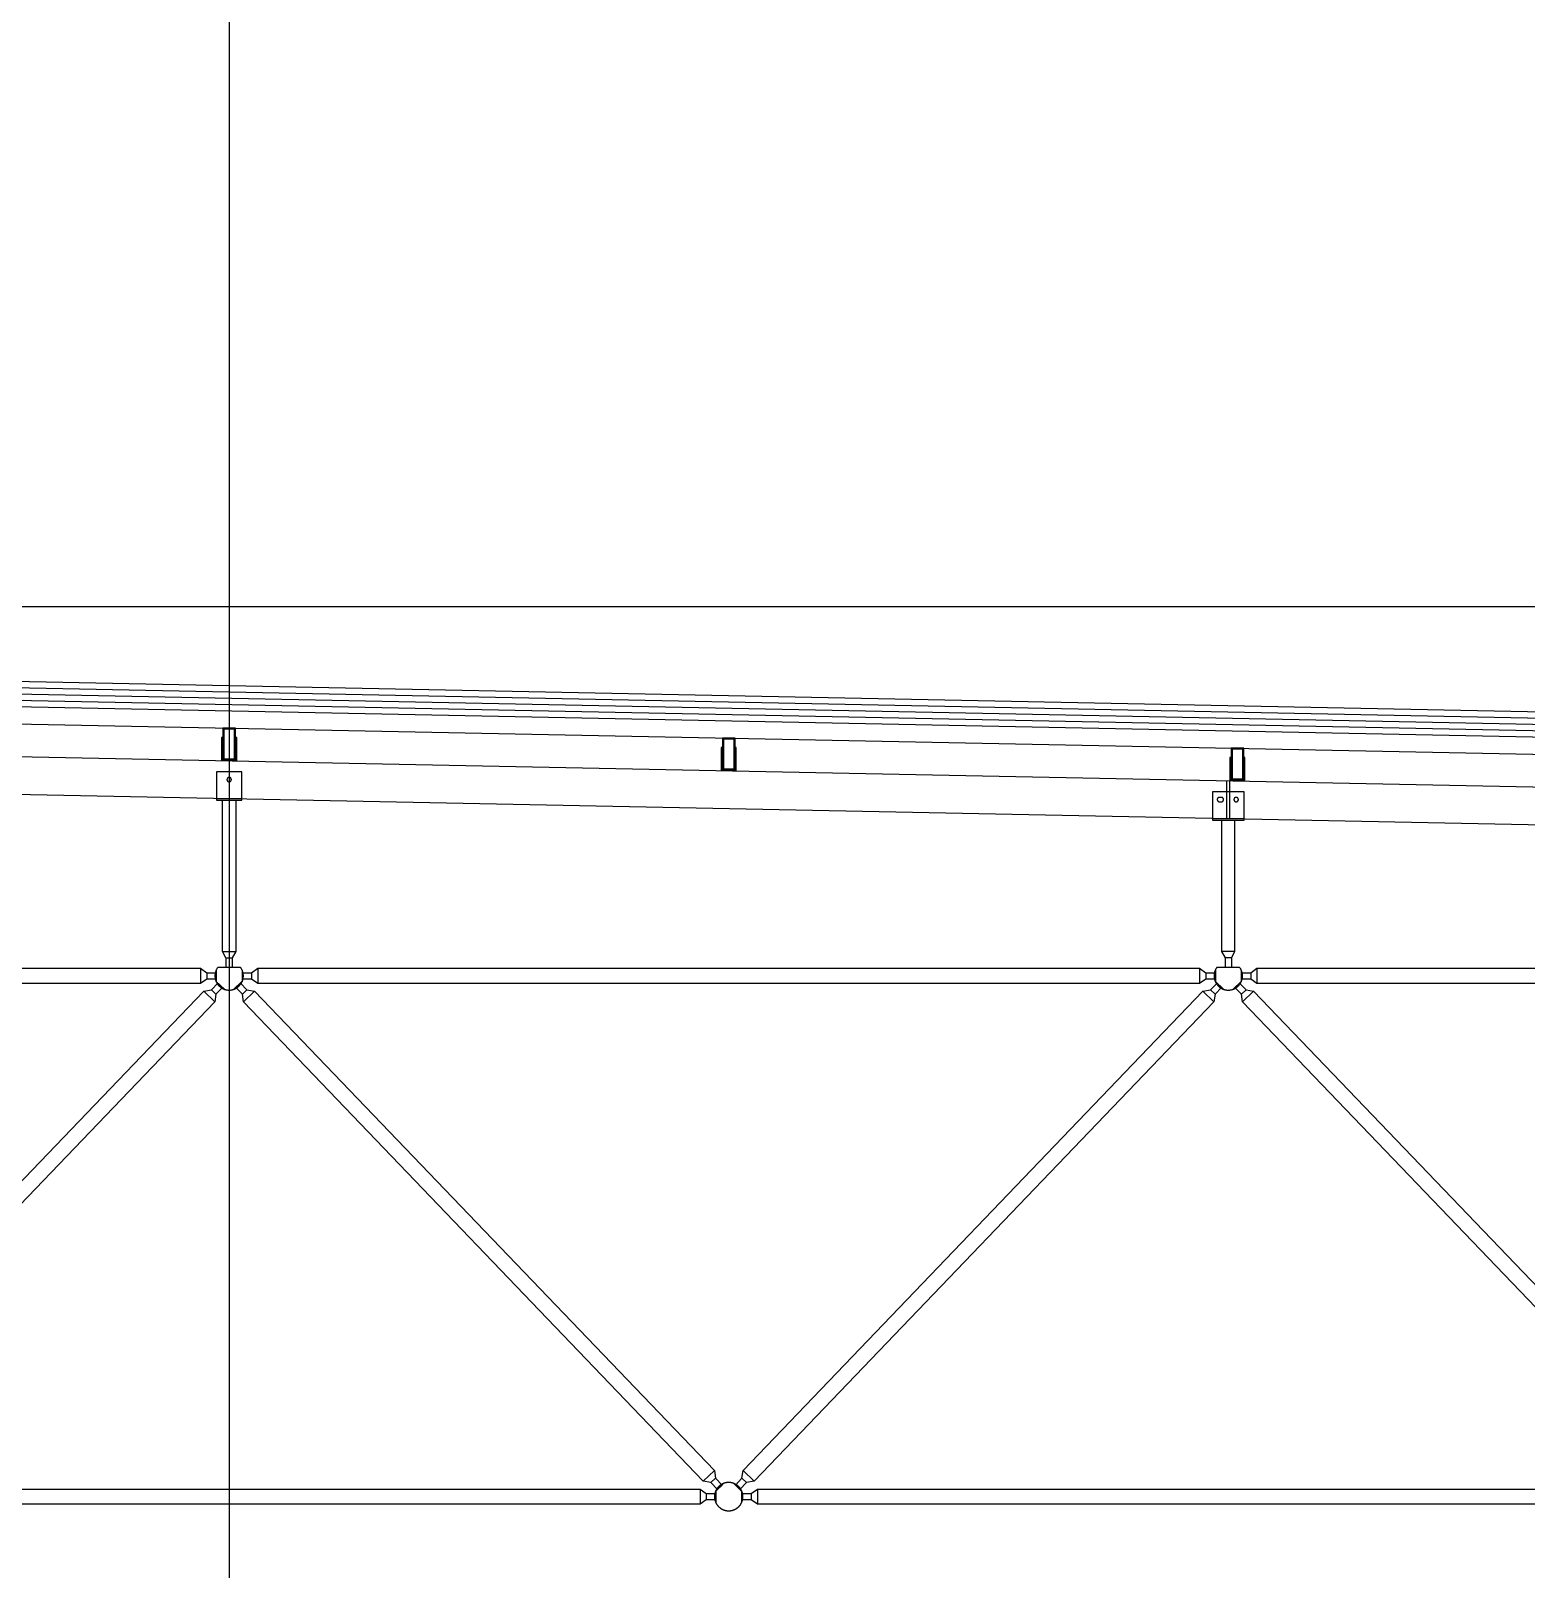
# Model space of a CAD drawing. Header units: centimetres. Extents: x 26200 to 152500, y -600 to 9300.
# Drawn here: x 133139.2 to 133613.1, y 5900.4 to 6387.9 of the extents above; entities that cross this region are included whole.
import ezdxf

# ---------------------------------------------------------------- set-up
doc = ezdxf.new("R2010")
doc.units = ezdxf.units.CM
doc.layers.add('ROTAS-MIMARI-KESIT', color=8, linetype='Continuous')

msp = doc.modelspace()

# ---------------------------------------------------------------- linework, layer by layer
at = {"layer": 'ROTAS-MIMARI-KESIT'}
for p, q in [((133202.07, 6815.33), (133202.07, 5246.86)), ((129817.44, 6205.41), (135636.64, 6205.41))]:
    msp.add_line(p, q, dxfattribs=at)
for points in [[(132727.12, 6185.91), (135502.04, 6130.41)], [(132727.16, 6187.91), (135502.08, 6132.41)], [(132727.2, 6189.91), (135502.04, 6134.41)], [(132727.04, 6181.91), (135502.04, 6126.41)], [(132727.08, 6183.91), (135502.08, 6128.41)], [(132727.04, 6176.41), (135502.04, 6120.91)], [(132885.88, 6162.93), (135422.72, 6112.19)], [(133199.64, 6162.61), (133199.94, 6162.61)], [(133204.14, 6162.61), (133204.44, 6162.61)], [(133199.64, 6161.21), (133199.94, 6161.21)], [(133204.14, 6161.21), (133204.44, 6161.21)], [(133357.98, 6159.44), (133358.28, 6159.44)], [(133357.98, 6158.04), (133358.28, 6158.04)], [(133362.48, 6159.44), (133362.78, 6159.44)], [(133362.48, 6158.04), (133362.78, 6158.04)], [(133519.21, 6156.27), (133519.51, 6156.27)], [(133519.21, 6154.87), (133519.51, 6154.87)], [(133523.71, 6156.27), (133524.01, 6156.27)], [(133523.71, 6154.87), (133524.01, 6154.87)], [(132885.88, 6150.93), (135422.72, 6100.19)], [(133518.21, 6146.77), (133518.21, 6150.27)], [(133519.21, 6146.77), (133519.21, 6150.27)], [(133198.04, 6144.6), (133206.04, 6144.6)], [(133199.92, 6096.11), (133199.92, 6144.1)], [(133204.16, 6144.1), (133204.16, 6096.11)], [(133515.91, 6144.97), (133515.89, 6144.97), (133515.88, 6144.97), (133515.86, 6144.97), (133515.85, 6144.97), (133515.83, 6144.97), (133515.81, 6144.96), (133515.8, 6144.96), (133515.78, 6144.96), (133515.77, 6144.96), (133515.75, 6144.95), (133515.73, 6144.95), (133515.72, 6144.94), (133515.7, 6144.94), (133515.68, 6144.93), (133515.67, 6144.93), (133515.65, 6144.92), (133515.64, 6144.92), (133515.62, 6144.91), (133515.6, 6144.9), (133515.59, 6144.89), (133515.57, 6144.88), (133515.56, 6144.88), (133515.54, 6144.87), (133515.53, 6144.86), (133515.51, 6144.85), (133515.5, 6144.84), (133515.48, 6144.83), (133515.47, 6144.81), (133515.45, 6144.8), (133515.44, 6144.79), (133515.43, 6144.78), (133515.41, 6144.77), (133515.4, 6144.75), (133515.39, 6144.74), (133515.38, 6144.73), (133515.37, 6144.71), (133515.36, 6144.7), (133515.34, 6144.68), (133515.33, 6144.67), (133515.32, 6144.65), (133515.31, 6144.64), (133515.31, 6144.62), (133515.3, 6144.61), (133515.29, 6144.59), (133515.28, 6144.58), (133515.27, 6144.56), (133515.27, 6144.54), (133515.26, 6144.53), (133515.25, 6144.51), (133515.25, 6144.5), (133515.24, 6144.48), (133515.24, 6144.46), (133515.23, 6144.45), (133515.23, 6144.43), (133515.22, 6144.41), (133515.22, 6144.4), (133515.22, 6144.38), (133515.22, 6144.37), (133515.21, 6144.35), (133515.21, 6144.33), (133515.21, 6144.32), (133515.21, 6144.3), (133515.21, 6144.29), (133515.21, 6144.27), (133515.21, 6144.26), (133515.21, 6144.24), (133515.21, 6144.22), (133515.21, 6144.21), (133515.21, 6144.19), (133515.22, 6144.18), (133515.22, 6144.16), (133515.22, 6144.14), (133515.22, 6144.13), (133515.23, 6144.11), (133515.23, 6144.09), (133515.24, 6144.08), (133515.24, 6144.06), (133515.25, 6144.05), (133515.25, 6144.03), (133515.26, 6144.01), (133515.27, 6144), (133515.27, 6143.98), (133515.28, 6143.97), (133515.29, 6143.95), (133515.3, 6143.93), (133515.31, 6143.92), (133515.31, 6143.9), (133515.32, 6143.89), (133515.33, 6143.87), (133515.34, 6143.86), (133515.36, 6143.84), (133515.37, 6143.83), (133515.38, 6143.82), (133515.39, 6143.8), (133515.4, 6143.79), (133515.41, 6143.78), (133515.43, 6143.76), (133515.44, 6143.75), (133515.45, 6143.74), (133515.47, 6143.73), (133515.48, 6143.72), (133515.5, 6143.71), (133515.51, 6143.7), (133515.53, 6143.69), (133515.54, 6143.68), (133515.56, 6143.67), (133515.57, 6143.66), (133515.59, 6143.65), (133515.6, 6143.64), (133515.62, 6143.63), (133515.64, 6143.63), (133515.65, 6143.62), (133515.67, 6143.61), (133515.68, 6143.61), (133515.7, 6143.6), (133515.72, 6143.6), (133515.73, 6143.59), (133515.75, 6143.59), (133515.77, 6143.59), (133515.78, 6143.58), (133515.8, 6143.58), (133515.81, 6143.58), (133515.83, 6143.58), (133515.85, 6143.57), (133515.86, 6143.57), (133515.88, 6143.57), (133515.89, 6143.57), (133515.91, 6143.57)], [(133516.51, 6144.97), (133515.91, 6144.97)], [(133515.91, 6143.57), (133516.51, 6143.57)], [(133516.51, 6143.57), (133516.53, 6143.57), (133516.54, 6143.57), (133516.56, 6143.57), (133516.57, 6143.57), (133516.59, 6143.58), (133516.6, 6143.58), (133516.62, 6143.58), (133516.64, 6143.58), (133516.65, 6143.59), (133516.67, 6143.59), (133516.69, 6143.59), (133516.7, 6143.6), (133516.72, 6143.6), (133516.74, 6143.61), (133516.75, 6143.61), (133516.77, 6143.62), (133516.78, 6143.63), (133516.8, 6143.63), (133516.82, 6143.64), (133516.83, 6143.65), (133516.85, 6143.66), (133516.86, 6143.67), (133516.88, 6143.68), (133516.89, 6143.69), (133516.91, 6143.7), (133516.92, 6143.71), (133516.94, 6143.72), (133516.95, 6143.73), (133516.96, 6143.74), (133516.98, 6143.75), (133516.99, 6143.76), (133517, 6143.78), (133517.02, 6143.79), (133517.03, 6143.8), (133517.04, 6143.82), (133517.05, 6143.83), (133517.06, 6143.84), (133517.08, 6143.86), (133517.09, 6143.87), (133517.1, 6143.89), (133517.11, 6143.9), (133517.11, 6143.92), (133517.12, 6143.93), (133517.13, 6143.95), (133517.14, 6143.97), (133517.15, 6143.98), (133517.15, 6144), (133517.16, 6144.01), (133517.17, 6144.03), (133517.17, 6144.05), (133517.18, 6144.06), (133517.18, 6144.08), (133517.19, 6144.09), (133517.19, 6144.11), (133517.19, 6144.13), (133517.2, 6144.14), (133517.2, 6144.16), (133517.2, 6144.18), (133517.21, 6144.19), (133517.21, 6144.21), (133517.21, 6144.22), (133517.21, 6144.24), (133517.21, 6144.26), (133517.21, 6144.27), (133517.21, 6144.29), (133517.21, 6144.3), (133517.21, 6144.32), (133517.21, 6144.33), (133517.21, 6144.35), (133517.2, 6144.37), (133517.2, 6144.38), (133517.2, 6144.4), (133517.19, 6144.41), (133517.19, 6144.43), (133517.19, 6144.45), (133517.18, 6144.46), (133517.18, 6144.48), (133517.17, 6144.5), (133517.17, 6144.51), (133517.16, 6144.53), (133517.15, 6144.54), (133517.15, 6144.56), (133517.14, 6144.58), (133517.13, 6144.59), (133517.12, 6144.61), (133517.11, 6144.62), (133517.11, 6144.64), (133517.1, 6144.65), (133517.09, 6144.67), (133517.08, 6144.68), (133517.06, 6144.7), (133517.05, 6144.71), (133517.04, 6144.73), (133517.03, 6144.74), (133517.02, 6144.75), (133517, 6144.77), (133516.99, 6144.78), (133516.98, 6144.79), (133516.96, 6144.8), (133516.95, 6144.81), (133516.94, 6144.83), (133516.92, 6144.84), (133516.91, 6144.85), (133516.89, 6144.86), (133516.88, 6144.87), (133516.86, 6144.88), (133516.85, 6144.88), (133516.83, 6144.89), (133516.82, 6144.9), (133516.8, 6144.91), (133516.78, 6144.92), (133516.77, 6144.92), (133516.75, 6144.93), (133516.74, 6144.93), (133516.72, 6144.94), (133516.7, 6144.94), (133516.69, 6144.95), (133516.67, 6144.95), (133516.65, 6144.96), (133516.64, 6144.96), (133516.62, 6144.96), (133516.6, 6144.96), (133516.59, 6144.97), (133516.57, 6144.97), (133516.56, 6144.97), (133516.54, 6144.97), (133516.53, 6144.97), (133516.51, 6144.97)], [(133518.21, 6138.29), (133518.21, 6146.77)], [(133519.21, 6138.26), (133519.21, 6146.77)], [(133513.71, 6138.27), (133523.71, 6138.27)], [(133516.59, 6137.77), (133516.59, 6096.11)], [(133520.83, 6096.11), (133520.83, 6137.77)], [(133201.04, 6094.11), (133199.92, 6096.11)], [(133199.92, 6096.11), (133204.16, 6096.11)], [(133201.04, 6094.11), (133201.04, 6091.11)], [(133201.04, 6094.11), (133203.04, 6094.11)], [(133204.16, 6096.11), (133203.04, 6094.11)], [(133203.04, 6094.11), (133203.04, 6091.11)], [(133516.59, 6096.11), (133517.71, 6094.11)], [(133520.83, 6096.11), (133516.59, 6096.11)], [(133517.71, 6094.11), (133517.71, 6091.11)], [(133519.71, 6094.11), (133517.71, 6094.11)], [(133519.71, 6094.11), (133520.83, 6096.11)], [(133519.71, 6094.11), (133519.71, 6091.11)], [(132889.48, 6089.41), (132892.48, 6089.41), (132894.48, 6090.82), (133192.94, 6090.82), (133194.94, 6089.41), (133197.94, 6089.41)], [(133192.94, 6090.82), (133192.94, 6085.99)], [(133194.94, 6089.41), (133194.94, 6087.41)], [(133198.44, 6091.11), (133198.36, 6090.99), (133198.27, 6090.86), (133198.19, 6090.74), (133198.12, 6090.6), (133198.04, 6090.47), (133197.97, 6090.33), (133197.91, 6090.19), (133197.85, 6090.05), (133197.8, 6089.9), (133197.77, 6089.82), (133197.75, 6089.75), (133197.72, 6089.67), (133197.7, 6089.6), (133197.68, 6089.52), (133197.66, 6089.44), (133197.65, 6089.36), (133197.63, 6089.29), (133197.61, 6089.21), (133197.6, 6089.13), (133197.59, 6089.05), (133197.58, 6088.97), (133197.57, 6088.89), (133197.56, 6088.81), (133197.55, 6088.73), (133197.55, 6088.65), (133197.55, 6088.57), (133197.54, 6088.49), (133197.54, 6088.41), (133197.54, 6088.33), (133197.55, 6088.26), (133197.55, 6088.18), (133197.55, 6088.1), (133197.56, 6088.02), (133197.57, 6087.94), (133197.58, 6087.86), (133197.59, 6087.78), (133197.6, 6087.7), (133197.63, 6087.55), (133197.66, 6087.4), (133197.7, 6087.25), (133197.74, 6087.1), (133197.79, 6086.95), (133197.84, 6086.81), (133197.89, 6086.67), (133197.95, 6086.53), (133198.02, 6086.4), (133198.09, 6086.26), (133198.16, 6086.13), (133198.24, 6086.01), (133198.32, 6085.88), (133198.41, 6085.75), (133198.5, 6085.63), (133198.6, 6085.51), (133198.71, 6085.39), (133198.81, 6085.28), (133198.87, 6085.22), (133198.92, 6085.17), (133198.98, 6085.11), (133199.04, 6085.06), (133199.1, 6085.01), (133199.16, 6084.95), (133199.22, 6084.9), (133199.28, 6084.85), (133199.35, 6084.81), (133199.41, 6084.76), (133199.48, 6084.71), (133199.54, 6084.67), (133199.61, 6084.62), (133199.68, 6084.58), (133199.75, 6084.54), (133199.81, 6084.5), (133199.88, 6084.46), (133199.95, 6084.42), (133200.03, 6084.39), (133200.1, 6084.35), (133200.17, 6084.32), (133200.24, 6084.29), (133200.32, 6084.25), (133200.39, 6084.22), (133200.46, 6084.2), (133200.54, 6084.17), (133200.61, 6084.14), (133200.69, 6084.12), (133200.84, 6084.07), (133200.99, 6084.03), (133201.14, 6084), (133201.29, 6083.97), (133201.44, 6083.95), (133201.59, 6083.93), (133201.75, 6083.92), (133201.89, 6083.91), (133202.04, 6083.91), (133202.19, 6083.91), (133202.34, 6083.92), (133202.49, 6083.93), (133202.64, 6083.95), (133202.79, 6083.97), (133202.95, 6084), (133203.1, 6084.03), (133203.25, 6084.07), (133203.4, 6084.12), (133203.47, 6084.14), (133203.55, 6084.17), (133203.62, 6084.2), (133203.7, 6084.22), (133203.77, 6084.25), (133203.84, 6084.29), (133203.92, 6084.32), (133203.99, 6084.35), (133204.06, 6084.39), (133204.13, 6084.42), (133204.2, 6084.46), (133204.27, 6084.5), (133204.34, 6084.54), (133204.41, 6084.58), (133204.48, 6084.62), (133204.54, 6084.67), (133204.61, 6084.71), (133204.67, 6084.76), (133204.74, 6084.81), (133204.8, 6084.85), (133204.86, 6084.9), (133204.93, 6084.95), (133204.99, 6085.01), (133205.05, 6085.06), (133205.1, 6085.11), (133205.16, 6085.17), (133205.22, 6085.22), (133205.27, 6085.28), (133205.38, 6085.39), (133205.48, 6085.51), (133205.58, 6085.63), (133205.68, 6085.75), (133205.76, 6085.88), (133205.85, 6086.01), (133205.93, 6086.13), (133206, 6086.26), (133206.07, 6086.4), (133206.13, 6086.53), (133206.19, 6086.67), (133206.25, 6086.81), (133206.3, 6086.95), (133206.35, 6087.1), (133206.39, 6087.25), (133206.43, 6087.4), (133206.46, 6087.55), (133206.49, 6087.7), (133206.5, 6087.78), (133206.51, 6087.86), (133206.52, 6087.94), (133206.53, 6088.02), (133206.53, 6088.1), (133206.54, 6088.18), (133206.54, 6088.26), (133206.54, 6088.33), (133206.54, 6088.41), (133206.54, 6088.49), (133206.54, 6088.57), (133206.54, 6088.65), (133206.53, 6088.73), (133206.53, 6088.81), (133206.52, 6088.89), (133206.51, 6088.97), (133206.5, 6089.05), (133206.49, 6089.13), (133206.47, 6089.21), (133206.46, 6089.29), (133206.44, 6089.36), (133206.42, 6089.44), (133206.4, 6089.52), (133206.38, 6089.6), (133206.36, 6089.67), (133206.34, 6089.75), (133206.32, 6089.82), (133206.29, 6089.9), (133206.24, 6090.05), (133206.18, 6090.19), (133206.11, 6090.33), (133206.04, 6090.47), (133205.97, 6090.6), (133205.89, 6090.74), (133205.81, 6090.86), (133205.73, 6090.99), (133205.64, 6091.11)], [(133197.94, 6090.26), (133197.94, 6086.55)], [(133205.64, 6091.11), (133198.44, 6091.11)], [(133206.14, 6089.41), (133209.14, 6089.41), (133211.14, 6090.82), (133509.61, 6090.82), (133511.61, 6089.41), (133514.61, 6089.41)], [(133206.14, 6090.26), (133206.14, 6086.55)], [(133209.14, 6089.41), (133209.14, 6087.41)], [(133211.14, 6090.82), (133211.14, 6085.99)], [(133509.61, 6090.82), (133509.61, 6085.99)], [(133511.61, 6089.41), (133511.61, 6087.41)], [(133515.11, 6091.11), (133515.02, 6090.99), (133514.94, 6090.86), (133514.86, 6090.74), (133514.78, 6090.6), (133514.71, 6090.47), (133514.64, 6090.33), (133514.58, 6090.19), (133514.52, 6090.05), (133514.46, 6089.9), (133514.44, 6089.82), (133514.41, 6089.75), (133514.39, 6089.67), (133514.37, 6089.6), (133514.35, 6089.52), (133514.33, 6089.44), (133514.31, 6089.36), (133514.3, 6089.29), (133514.28, 6089.21), (133514.27, 6089.13), (133514.26, 6089.05), (133514.25, 6088.97), (133514.24, 6088.89), (133514.23, 6088.81), (133514.22, 6088.73), (133514.22, 6088.65), (133514.21, 6088.57), (133514.21, 6088.49), (133514.21, 6088.41), (133514.21, 6088.33), (133514.21, 6088.26), (133514.22, 6088.18), (133514.22, 6088.1), (133514.23, 6088.02), (133514.23, 6087.94), (133514.24, 6087.86), (133514.25, 6087.78), (133514.27, 6087.7), (133514.29, 6087.55), (133514.33, 6087.4), (133514.36, 6087.25), (133514.41, 6087.1), (133514.45, 6086.95), (133514.5, 6086.81), (133514.56, 6086.67), (133514.62, 6086.53), (133514.68, 6086.4), (133514.75, 6086.26), (133514.83, 6086.13), (133514.91, 6086.01), (133514.99, 6085.88), (133515.08, 6085.75), (133515.17, 6085.63), (133515.27, 6085.51), (133515.37, 6085.39), (133515.48, 6085.28), (133515.53, 6085.22), (133515.59, 6085.17), (133515.65, 6085.11), (133515.71, 6085.06), (133515.77, 6085.01), (133515.83, 6084.95), (133515.89, 6084.9), (133515.95, 6084.85), (133516.01, 6084.81), (133516.08, 6084.76), (133516.14, 6084.71), (133516.21, 6084.67), (133516.28, 6084.62), (133516.34, 6084.58), (133516.41, 6084.54), (133516.48, 6084.5), (133516.55, 6084.46), (133516.62, 6084.42), (133516.69, 6084.39), (133516.76, 6084.35), (133516.84, 6084.32), (133516.91, 6084.29), (133516.98, 6084.25), (133517.06, 6084.22), (133517.13, 6084.2), (133517.2, 6084.17), (133517.28, 6084.14), (133517.35, 6084.12), (133517.5, 6084.07), (133517.65, 6084.03), (133517.81, 6084), (133517.96, 6083.97), (133518.11, 6083.95), (133518.26, 6083.93), (133518.41, 6083.92), (133518.56, 6083.91), (133518.71, 6083.91), (133518.86, 6083.91), (133519.01, 6083.92), (133519.16, 6083.93), (133519.31, 6083.95), (133519.46, 6083.97), (133519.61, 6084), (133519.76, 6084.03), (133519.92, 6084.07), (133520.07, 6084.12), (133520.14, 6084.14), (133520.22, 6084.17), (133520.29, 6084.2), (133520.36, 6084.22), (133520.44, 6084.25), (133520.51, 6084.29), (133520.58, 6084.32), (133520.66, 6084.35), (133520.73, 6084.39), (133520.8, 6084.42), (133520.87, 6084.46), (133520.94, 6084.5), (133521.01, 6084.54), (133521.08, 6084.58), (133521.14, 6084.62), (133521.21, 6084.67), (133521.28, 6084.71), (133521.34, 6084.76), (133521.41, 6084.81), (133521.47, 6084.85), (133521.53, 6084.9), (133521.59, 6084.95), (133521.65, 6085.01), (133521.71, 6085.06), (133521.77, 6085.11), (133521.83, 6085.17), (133521.89, 6085.22), (133521.94, 6085.28), (133522.05, 6085.39), (133522.15, 6085.51), (133522.25, 6085.63), (133522.34, 6085.75), (133522.43, 6085.88), (133522.51, 6086.01), (133522.59, 6086.13), (133522.67, 6086.26), (133522.73, 6086.4), (133522.8, 6086.53), (133522.86, 6086.67), (133522.92, 6086.81), (133522.97, 6086.95), (133523.01, 6087.1), (133523.06, 6087.25), (133523.09, 6087.4), (133523.13, 6087.55), (133523.15, 6087.7), (133523.17, 6087.78), (133523.18, 6087.86), (133523.19, 6087.94), (133523.19, 6088.02), (133523.2, 6088.1), (133523.2, 6088.18), (133523.21, 6088.26), (133523.21, 6088.33), (133523.21, 6088.41), (133523.21, 6088.49), (133523.21, 6088.57), (133523.2, 6088.65), (133523.2, 6088.73), (133523.19, 6088.81), (133523.18, 6088.89), (133523.17, 6088.97), (133523.16, 6089.05), (133523.15, 6089.13), (133523.14, 6089.21), (133523.12, 6089.29), (133523.11, 6089.36), (133523.09, 6089.44), (133523.07, 6089.52), (133523.05, 6089.6), (133523.03, 6089.67), (133523.01, 6089.75), (133522.98, 6089.82), (133522.96, 6089.9), (133522.9, 6090.05), (133522.84, 6090.19), (133522.78, 6090.33), (133522.71, 6090.47), (133522.64, 6090.6), (133522.56, 6090.74), (133522.48, 6090.86), (133522.4, 6090.99), (133522.31, 6091.11)], [(133514.61, 6090.26), (133514.61, 6086.55)], [(133522.31, 6091.11), (133515.11, 6091.11)], [(133522.81, 6089.41), (133525.81, 6089.41), (133527.81, 6090.82), (133826.28, 6090.82), (133828.28, 6089.41), (133831.28, 6089.41)], [(133522.81, 6090.26), (133522.81, 6086.55)], [(133525.81, 6089.41), (133525.81, 6087.41)], [(133527.81, 6090.82), (133527.81, 6085.99)], [(133197.94, 6087.41), (133194.94, 6087.41), (133192.94, 6085.99), (132894.48, 6085.99), (132892.48, 6087.41), (132889.48, 6087.41)], [(133194, 6083.52), (133197.49, 6080.17)], [(133196.41, 6083.98), (133197.85, 6082.59)], [(133197.87, 6086.73), (133200.54, 6084.17)], [(133206.22, 6086.73), (133203.54, 6084.17)], [(133514.61, 6087.41), (133511.61, 6087.41), (133509.61, 6085.99), (133211.14, 6085.99), (133209.14, 6087.41), (133206.14, 6087.41)], [(133207.68, 6083.98), (133206.24, 6082.59)], [(133210.09, 6083.52), (133206.6, 6080.17)], [(133510.67, 6083.52), (133514.15, 6080.17)], [(133513.07, 6083.98), (133514.52, 6082.59)], [(133514.53, 6086.73), (133517.21, 6084.17)], [(133522.89, 6086.73), (133520.21, 6084.17)], [(133831.28, 6087.41), (133828.28, 6087.41), (133826.28, 6085.99), (133527.81, 6085.99), (133525.81, 6087.41), (133522.81, 6087.41)], [(133524.35, 6083.98), (133522.9, 6082.59)], [(133526.75, 6083.52), (133523.27, 6080.17)], [(133355.82, 5931.65), (133352.33, 5928.3)], [(133356.18, 5929.22), (133354.74, 5927.84)], [(133358.88, 5927.65), (133356.2, 5925.08)], [(133361.88, 5927.65), (133364.55, 5925.08)], [(133364.57, 5929.22), (133366.01, 5927.84)], [(133364.93, 5931.65), (133368.42, 5928.3)], [(133047.81, 5924.41), (133050.81, 5924.41), (133052.81, 5925.82), (133351.28, 5925.82), (133353.28, 5924.41), (133356.28, 5924.41)], [(133351.28, 5925.82), (133351.28, 5920.99)], [(133353.28, 5924.41), (133353.28, 5922.41)], [(133356.28, 5925.26), (133356.28, 5921.55)], [(133364.48, 5924.41), (133367.48, 5924.41), (133369.48, 5925.82), (133667.94, 5925.82), (133669.94, 5924.41), (133672.94, 5924.41)], [(133364.48, 5925.26), (133364.48, 5921.55)], [(133367.48, 5924.41), (133367.48, 5922.41)], [(133369.48, 5925.82), (133369.48, 5920.99)], [(133356.28, 5922.41), (133353.28, 5922.41), (133351.28, 5920.99), (133052.81, 5920.99), (133050.81, 5922.41), (133047.81, 5922.41)], [(133672.94, 5922.41), (133669.94, 5922.41), (133667.94, 5920.99), (133369.48, 5920.99), (133367.48, 5922.41), (133364.48, 5922.41)]]:
    msp.add_lwpolyline(points, dxfattribs=at)
for points in [[(133200.04, 6156.91), (133204.04, 6156.91), (133204.04, 6166.91), (133200.04, 6166.91)], [(133200.34, 6157.21), (133203.74, 6157.21), (133203.74, 6166.61), (133200.34, 6166.61)], [(133204.14, 6156.91), (133199.94, 6156.91), (133199.94, 6163.91), (133199.64, 6163.91), (133199.64, 6156.61), (133204.44, 6156.61), (133204.44, 6163.91), (133204.14, 6163.91)], [(133358.38, 6153.74), (133362.38, 6153.74), (133362.38, 6163.74), (133358.38, 6163.74)], [(133358.68, 6154.04), (133362.08, 6154.04), (133362.08, 6163.44), (133358.68, 6163.44)], [(133362.48, 6153.74), (133358.28, 6153.74), (133358.28, 6160.74), (133357.98, 6160.74), (133357.98, 6153.44), (133362.78, 6153.44), (133362.78, 6160.74), (133362.48, 6160.74)], [(133523.71, 6150.57), (133519.51, 6150.57), (133519.51, 6157.57), (133519.21, 6157.57), (133519.21, 6150.27), (133524.01, 6150.27), (133524.01, 6157.57), (133523.71, 6157.57)], [(133519.61, 6150.57), (133523.61, 6150.57), (133523.61, 6160.57), (133519.61, 6160.57)], [(133519.91, 6150.87), (133523.31, 6150.87), (133523.31, 6160.27), (133519.91, 6160.27)], [(133206.04, 6153.1), (133198.04, 6153.1), (133198.04, 6144.1), (133206.04, 6144.1)], [(133202.74, 6150.6), (133202.74, 6150.62), (133202.74, 6150.64), (133202.74, 6150.65), (133202.74, 6150.67), (133202.74, 6150.68), (133202.74, 6150.7), (133202.73, 6150.72), (133202.73, 6150.73), (133202.73, 6150.75), (133202.72, 6150.76), (133202.72, 6150.78), (133202.72, 6150.8), (133202.71, 6150.81), (133202.71, 6150.83), (133202.7, 6150.85), (133202.69, 6150.86), (133202.69, 6150.88), (133202.68, 6150.89), (133202.67, 6150.91), (133202.67, 6150.93), (133202.66, 6150.94), (133202.65, 6150.96), (133202.64, 6150.97), (133202.63, 6150.99), (133202.62, 6151), (133202.61, 6151.02), (133202.6, 6151.03), (133202.59, 6151.05), (133202.58, 6151.06), (133202.56, 6151.07), (133202.55, 6151.09), (133202.54, 6151.1), (133202.53, 6151.11), (133202.51, 6151.12), (133202.5, 6151.14), (133202.48, 6151.15), (133202.47, 6151.16), (133202.46, 6151.17), (133202.44, 6151.18), (133202.43, 6151.19), (133202.41, 6151.2), (133202.4, 6151.21), (133202.38, 6151.22), (133202.36, 6151.23), (133202.35, 6151.23), (133202.33, 6151.24), (133202.32, 6151.25), (133202.3, 6151.26), (133202.28, 6151.26), (133202.27, 6151.27), (133202.25, 6151.27), (133202.24, 6151.28), (133202.22, 6151.28), (133202.2, 6151.29), (133202.19, 6151.29), (133202.17, 6151.29), (133202.15, 6151.3), (133202.14, 6151.3), (133202.12, 6151.3), (133202.11, 6151.3), (133202.09, 6151.3), (133202.07, 6151.3), (133202.06, 6151.3), (133202.04, 6151.3), (133202.03, 6151.3), (133202.01, 6151.3), (133202, 6151.3), (133201.98, 6151.3), (133201.96, 6151.3), (133201.95, 6151.3), (133201.93, 6151.3), (133201.92, 6151.29), (133201.9, 6151.29), (133201.88, 6151.29), (133201.87, 6151.28), (133201.85, 6151.28), (133201.83, 6151.27), (133201.82, 6151.27), (133201.8, 6151.26), (133201.79, 6151.26), (133201.77, 6151.25), (133201.75, 6151.24), (133201.74, 6151.23), (133201.72, 6151.23), (133201.71, 6151.22), (133201.69, 6151.21), (133201.68, 6151.2), (133201.66, 6151.19), (133201.65, 6151.18), (133201.63, 6151.17), (133201.62, 6151.16), (133201.6, 6151.15), (133201.59, 6151.14), (133201.57, 6151.12), (133201.56, 6151.11), (133201.55, 6151.1), (133201.54, 6151.09), (133201.52, 6151.07), (133201.51, 6151.06), (133201.5, 6151.05), (133201.49, 6151.03), (133201.48, 6151.02), (133201.47, 6151), (133201.46, 6150.99), (133201.45, 6150.97), (133201.44, 6150.96), (133201.43, 6150.94), (133201.42, 6150.93), (133201.41, 6150.91), (133201.41, 6150.89), (133201.4, 6150.88), (133201.39, 6150.86), (133201.39, 6150.85), (133201.38, 6150.83), (133201.38, 6150.81), (133201.37, 6150.8), (133201.37, 6150.78), (133201.36, 6150.76), (133201.36, 6150.75), (133201.35, 6150.73), (133201.35, 6150.72), (133201.35, 6150.7), (133201.35, 6150.68), (133201.35, 6150.67), (133201.34, 6150.65), (133201.34, 6150.64), (133201.34, 6150.62), (133201.34, 6150.6), (133201.34, 6150.59), (133201.34, 6150.57), (133201.34, 6150.56), (133201.35, 6150.54), (133201.35, 6150.53), (133201.35, 6150.51), (133201.35, 6150.49), (133201.35, 6150.48), (133201.36, 6150.46), (133201.36, 6150.44), (133201.37, 6150.43), (133201.37, 6150.41), (133201.38, 6150.4), (133201.38, 6150.38), (133201.39, 6150.36), (133201.39, 6150.35), (133201.4, 6150.33), (133201.41, 6150.31), (133201.41, 6150.3), (133201.42, 6150.28), (133201.43, 6150.27), (133201.44, 6150.25), (133201.45, 6150.24), (133201.46, 6150.22), (133201.47, 6150.21), (133201.48, 6150.19), (133201.49, 6150.18), (133201.5, 6150.16), (133201.51, 6150.15), (133201.52, 6150.14), (133201.54, 6150.12), (133201.55, 6150.11), (133201.56, 6150.1), (133201.57, 6150.08), (133201.59, 6150.07), (133201.6, 6150.06), (133201.62, 6150.05), (133201.63, 6150.04), (133201.65, 6150.03), (133201.66, 6150.02), (133201.68, 6150.01), (133201.69, 6150), (133201.71, 6149.99), (133201.72, 6149.98), (133201.74, 6149.97), (133201.75, 6149.97), (133201.77, 6149.96), (133201.79, 6149.95), (133201.8, 6149.95), (133201.82, 6149.94), (133201.83, 6149.94), (133201.85, 6149.93), (133201.87, 6149.93), (133201.88, 6149.92), (133201.9, 6149.92), (133201.92, 6149.92), (133201.93, 6149.91), (133201.95, 6149.91), (133201.96, 6149.91), (133201.98, 6149.91), (133202, 6149.91), (133202.01, 6149.91), (133202.03, 6149.9), (133202.04, 6149.9), (133202.06, 6149.9), (133202.07, 6149.91), (133202.09, 6149.91), (133202.11, 6149.91), (133202.12, 6149.91), (133202.14, 6149.91), (133202.15, 6149.91), (133202.17, 6149.92), (133202.19, 6149.92), (133202.2, 6149.92), (133202.22, 6149.93), (133202.24, 6149.93), (133202.25, 6149.94), (133202.27, 6149.94), (133202.28, 6149.95), (133202.3, 6149.95), (133202.32, 6149.96), (133202.33, 6149.97), (133202.35, 6149.97), (133202.36, 6149.98), (133202.38, 6149.99), (133202.4, 6150), (133202.41, 6150.01), (133202.43, 6150.02), (133202.44, 6150.03), (133202.46, 6150.04), (133202.47, 6150.05), (133202.48, 6150.06), (133202.5, 6150.07), (133202.51, 6150.08), (133202.53, 6150.1), (133202.54, 6150.11), (133202.55, 6150.12), (133202.56, 6150.14), (133202.58, 6150.15), (133202.59, 6150.16), (133202.6, 6150.18), (133202.61, 6150.19), (133202.62, 6150.21), (133202.63, 6150.22), (133202.64, 6150.24), (133202.65, 6150.25), (133202.66, 6150.27), (133202.67, 6150.28), (133202.67, 6150.3), (133202.68, 6150.31), (133202.69, 6150.33), (133202.69, 6150.35), (133202.7, 6150.36), (133202.71, 6150.38), (133202.71, 6150.4), (133202.72, 6150.41), (133202.72, 6150.43), (133202.72, 6150.44), (133202.73, 6150.46), (133202.73, 6150.48), (133202.73, 6150.49), (133202.74, 6150.51), (133202.74, 6150.53), (133202.74, 6150.54), (133202.74, 6150.56), (133202.74, 6150.57), (133202.74, 6150.59)], [(133523.71, 6146.77), (133513.71, 6146.77), (133513.71, 6137.77), (133523.71, 6137.77)], [(133521.91, 6144.27), (133521.91, 6144.29), (133521.91, 6144.3), (133521.91, 6144.32), (133521.91, 6144.33), (133521.91, 6144.35), (133521.9, 6144.37), (133521.9, 6144.38), (133521.9, 6144.4), (133521.89, 6144.41), (133521.89, 6144.43), (133521.89, 6144.45), (133521.88, 6144.46), (133521.88, 6144.48), (133521.87, 6144.5), (133521.87, 6144.51), (133521.86, 6144.53), (133521.85, 6144.54), (133521.85, 6144.56), (133521.84, 6144.58), (133521.83, 6144.59), (133521.82, 6144.61), (133521.81, 6144.62), (133521.81, 6144.64), (133521.8, 6144.65), (133521.79, 6144.67), (133521.78, 6144.68), (133521.76, 6144.7), (133521.75, 6144.71), (133521.74, 6144.73), (133521.73, 6144.74), (133521.72, 6144.75), (133521.7, 6144.77), (133521.69, 6144.78), (133521.68, 6144.79), (133521.66, 6144.8), (133521.65, 6144.81), (133521.64, 6144.83), (133521.62, 6144.84), (133521.61, 6144.85), (133521.59, 6144.86), (133521.58, 6144.87), (133521.56, 6144.88), (133521.55, 6144.88), (133521.53, 6144.89), (133521.52, 6144.9), (133521.5, 6144.91), (133521.48, 6144.92), (133521.47, 6144.92), (133521.45, 6144.93), (133521.44, 6144.93), (133521.42, 6144.94), (133521.4, 6144.94), (133521.39, 6144.95), (133521.37, 6144.95), (133521.35, 6144.96), (133521.34, 6144.96), (133521.32, 6144.96), (133521.3, 6144.96), (133521.29, 6144.97), (133521.27, 6144.97), (133521.26, 6144.97), (133521.24, 6144.97), (133521.23, 6144.97), (133521.21, 6144.97), (133521.19, 6144.97), (133521.18, 6144.97), (133521.16, 6144.97), (133521.15, 6144.97), (133521.13, 6144.97), (133521.11, 6144.96), (133521.1, 6144.96), (133521.08, 6144.96), (133521.07, 6144.96), (133521.05, 6144.95), (133521.03, 6144.95), (133521.02, 6144.94), (133521, 6144.94), (133520.98, 6144.93), (133520.97, 6144.93), (133520.95, 6144.92), (133520.94, 6144.92), (133520.92, 6144.91), (133520.9, 6144.9), (133520.89, 6144.89), (133520.87, 6144.88), (133520.86, 6144.88), (133520.84, 6144.87), (133520.83, 6144.86), (133520.81, 6144.85), (133520.8, 6144.84), (133520.78, 6144.83), (133520.77, 6144.81), (133520.75, 6144.8), (133520.74, 6144.79), (133520.73, 6144.78), (133520.71, 6144.77), (133520.7, 6144.75), (133520.69, 6144.74), (133520.68, 6144.73), (133520.67, 6144.71), (133520.66, 6144.7), (133520.64, 6144.68), (133520.63, 6144.67), (133520.62, 6144.65), (133520.61, 6144.64), (133520.61, 6144.62), (133520.6, 6144.61), (133520.59, 6144.59), (133520.58, 6144.58), (133520.57, 6144.56), (133520.57, 6144.54), (133520.56, 6144.53), (133520.55, 6144.51), (133520.55, 6144.5), (133520.54, 6144.48), (133520.54, 6144.46), (133520.53, 6144.45), (133520.53, 6144.43), (133520.52, 6144.41), (133520.52, 6144.4), (133520.52, 6144.38), (133520.52, 6144.37), (133520.51, 6144.35), (133520.51, 6144.33), (133520.51, 6144.32), (133520.51, 6144.3), (133520.51, 6144.29), (133520.51, 6144.27), (133520.51, 6144.26), (133520.51, 6144.24), (133520.51, 6144.22), (133520.51, 6144.21), (133520.51, 6144.19), (133520.52, 6144.18), (133520.52, 6144.16), (133520.52, 6144.14), (133520.52, 6144.13), (133520.53, 6144.11), (133520.53, 6144.09), (133520.54, 6144.08), (133520.54, 6144.06), (133520.55, 6144.05), (133520.55, 6144.03), (133520.56, 6144.01), (133520.57, 6144), (133520.57, 6143.98), (133520.58, 6143.97), (133520.59, 6143.95), (133520.6, 6143.93), (133520.61, 6143.92), (133520.61, 6143.9), (133520.62, 6143.89), (133520.63, 6143.87), (133520.64, 6143.86), (133520.66, 6143.84), (133520.67, 6143.83), (133520.68, 6143.82), (133520.69, 6143.8), (133520.7, 6143.79), (133520.71, 6143.78), (133520.73, 6143.76), (133520.74, 6143.75), (133520.75, 6143.74), (133520.77, 6143.73), (133520.78, 6143.72), (133520.8, 6143.71), (133520.81, 6143.7), (133520.83, 6143.69), (133520.84, 6143.68), (133520.86, 6143.67), (133520.87, 6143.66), (133520.89, 6143.65), (133520.9, 6143.64), (133520.92, 6143.63), (133520.94, 6143.63), (133520.95, 6143.62), (133520.97, 6143.61), (133520.98, 6143.61), (133521, 6143.6), (133521.02, 6143.6), (133521.03, 6143.59), (133521.05, 6143.59), (133521.07, 6143.59), (133521.08, 6143.58), (133521.1, 6143.58), (133521.11, 6143.58), (133521.13, 6143.58), (133521.15, 6143.57), (133521.16, 6143.57), (133521.18, 6143.57), (133521.19, 6143.57), (133521.21, 6143.57), (133521.23, 6143.57), (133521.24, 6143.57), (133521.26, 6143.57), (133521.27, 6143.57), (133521.29, 6143.58), (133521.3, 6143.58), (133521.32, 6143.58), (133521.34, 6143.58), (133521.35, 6143.59), (133521.37, 6143.59), (133521.39, 6143.59), (133521.4, 6143.6), (133521.42, 6143.6), (133521.44, 6143.61), (133521.45, 6143.61), (133521.47, 6143.62), (133521.48, 6143.63), (133521.5, 6143.63), (133521.52, 6143.64), (133521.53, 6143.65), (133521.55, 6143.66), (133521.56, 6143.67), (133521.58, 6143.68), (133521.59, 6143.69), (133521.61, 6143.7), (133521.62, 6143.71), (133521.64, 6143.72), (133521.65, 6143.73), (133521.66, 6143.74), (133521.68, 6143.75), (133521.69, 6143.76), (133521.7, 6143.78), (133521.72, 6143.79), (133521.73, 6143.8), (133521.74, 6143.82), (133521.75, 6143.83), (133521.76, 6143.84), (133521.78, 6143.86), (133521.79, 6143.87), (133521.8, 6143.89), (133521.81, 6143.9), (133521.81, 6143.92), (133521.82, 6143.93), (133521.83, 6143.95), (133521.84, 6143.97), (133521.85, 6143.98), (133521.85, 6144), (133521.86, 6144.01), (133521.87, 6144.03), (133521.87, 6144.05), (133521.88, 6144.06), (133521.88, 6144.08), (133521.89, 6144.09), (133521.89, 6144.11), (133521.89, 6144.13), (133521.9, 6144.14), (133521.9, 6144.16), (133521.9, 6144.18), (133521.91, 6144.19), (133521.91, 6144.21), (133521.91, 6144.22), (133521.91, 6144.24), (133521.91, 6144.26)], [(133045.83, 5927.06), (133047.9, 5929.22), (133048.27, 5931.65), (133194, 6083.52), (133196.41, 6083.98), (133198.48, 6086.14), (133199.93, 6084.76), (133197.85, 6082.59), (133197.49, 6080.17), (133051.75, 5928.3), (133049.35, 5927.84), (133047.27, 5925.67)], [(133205.6, 6086.14), (133207.68, 6083.98), (133210.09, 6083.52), (133355.82, 5931.65), (133356.18, 5929.22), (133358.26, 5927.06), (133356.82, 5925.67), (133354.74, 5927.84), (133352.33, 5928.3), (133206.6, 6080.17), (133206.24, 6082.59), (133204.16, 6084.76)], [(133362.49, 5927.06), (133364.57, 5929.22), (133364.93, 5931.65), (133510.67, 6083.52), (133513.07, 6083.98), (133515.15, 6086.14), (133516.59, 6084.76), (133514.52, 6082.59), (133514.15, 6080.17), (133368.42, 5928.3), (133366.01, 5927.84), (133363.94, 5925.67)], [(133522.27, 6086.14), (133524.35, 6083.98), (133526.75, 6083.52), (133672.49, 5931.65), (133672.85, 5929.22), (133674.93, 5927.06), (133673.48, 5925.67), (133671.41, 5927.84), (133669, 5928.3), (133523.27, 6080.17), (133522.9, 6082.59), (133520.83, 6084.76)], [(133364.88, 5923.41), (133364.88, 5923.51), (133364.87, 5923.61), (133364.87, 5923.71), (133364.86, 5923.81), (133364.85, 5923.92), (133364.83, 5924.02), (133364.82, 5924.12), (133364.8, 5924.23), (133364.78, 5924.33), (133364.76, 5924.44), (133364.73, 5924.54), (133364.7, 5924.65), (133364.67, 5924.75), (133364.64, 5924.86), (133364.6, 5924.96), (133364.56, 5925.07), (133364.52, 5925.17), (133364.47, 5925.27), (133364.42, 5925.37), (133364.37, 5925.48), (133364.32, 5925.58), (133364.26, 5925.68), (133364.2, 5925.77), (133364.14, 5925.87), (133364.08, 5925.97), (133364.01, 5926.06), (133363.94, 5926.15), (133363.87, 5926.25), (133363.8, 5926.33), (133363.72, 5926.42), (133363.64, 5926.51), (133363.56, 5926.59), (133363.48, 5926.67), (133363.39, 5926.75), (133363.3, 5926.83), (133363.21, 5926.9), (133363.12, 5926.97), (133363.03, 5927.04), (133362.93, 5927.11), (133362.84, 5927.18), (133362.74, 5927.24), (133362.64, 5927.3), (133362.54, 5927.35), (133362.44, 5927.41), (133362.34, 5927.46), (133362.24, 5927.51), (133362.14, 5927.55), (133362.03, 5927.59), (133361.93, 5927.63), (133361.82, 5927.67), (133361.72, 5927.7), (133361.61, 5927.74), (133361.51, 5927.76), (133361.4, 5927.79), (133361.3, 5927.81), (133361.2, 5927.83), (133361.09, 5927.85), (133360.99, 5927.87), (133360.88, 5927.88), (133360.78, 5927.89), (133360.68, 5927.9), (133360.58, 5927.9), (133360.48, 5927.91), (133360.38, 5927.91), (133360.28, 5927.91), (133360.18, 5927.9), (133360.07, 5927.9), (133359.97, 5927.89), (133359.87, 5927.88), (133359.77, 5927.87), (133359.66, 5927.85), (133359.56, 5927.83), (133359.45, 5927.81), (133359.35, 5927.79), (133359.24, 5927.76), (133359.14, 5927.74), (133359.03, 5927.7), (133358.93, 5927.67), (133358.82, 5927.63), (133358.72, 5927.59), (133358.62, 5927.55), (133358.51, 5927.51), (133358.41, 5927.46), (133358.31, 5927.41), (133358.21, 5927.35), (133358.11, 5927.3), (133358.01, 5927.24), (133357.91, 5927.18), (133357.82, 5927.11), (133357.72, 5927.04), (133357.63, 5926.97), (133357.54, 5926.9), (133357.45, 5926.83), (133357.36, 5926.75), (133357.28, 5926.67), (133357.19, 5926.59), (133357.11, 5926.51), (133357.03, 5926.42), (133356.96, 5926.33), (133356.88, 5926.25), (133356.81, 5926.15), (133356.74, 5926.06), (133356.67, 5925.97), (133356.61, 5925.87), (133356.55, 5925.77), (133356.49, 5925.68), (133356.43, 5925.58), (133356.38, 5925.48), (133356.33, 5925.37), (133356.28, 5925.27), (133356.24, 5925.17), (133356.19, 5925.07), (133356.15, 5924.96), (133356.12, 5924.86), (133356.08, 5924.75), (133356.05, 5924.65), (133356.02, 5924.54), (133356, 5924.44), (133355.97, 5924.33), (133355.95, 5924.23), (133355.93, 5924.12), (133355.92, 5924.02), (133355.91, 5923.92), (133355.89, 5923.81), (133355.89, 5923.71), (133355.88, 5923.61), (133355.88, 5923.51), (133355.88, 5923.41), (133355.88, 5923.31), (133355.88, 5923.21), (133355.89, 5923.11), (133355.89, 5923), (133355.91, 5922.9), (133355.92, 5922.8), (133355.93, 5922.69), (133355.95, 5922.59), (133355.97, 5922.49), (133356, 5922.38), (133356.02, 5922.28), (133356.05, 5922.17), (133356.08, 5922.07), (133356.12, 5921.96), (133356.15, 5921.86), (133356.19, 5921.75), (133356.24, 5921.65), (133356.28, 5921.55), (133356.33, 5921.44), (133356.38, 5921.34), (133356.43, 5921.24), (133356.49, 5921.14), (133356.55, 5921.04), (133356.61, 5920.95), (133356.67, 5920.85), (133356.74, 5920.76), (133356.81, 5920.66), (133356.88, 5920.57), (133356.96, 5920.48), (133357.03, 5920.4), (133357.11, 5920.31), (133357.19, 5920.23), (133357.28, 5920.15), (133357.36, 5920.07), (133357.45, 5919.99), (133357.54, 5919.92), (133357.63, 5919.84), (133357.72, 5919.77), (133357.82, 5919.71), (133357.91, 5919.64), (133358.01, 5919.58), (133358.11, 5919.52), (133358.21, 5919.47), (133358.31, 5919.41), (133358.41, 5919.36), (133358.51, 5919.31), (133358.62, 5919.27), (133358.72, 5919.22), (133358.82, 5919.19), (133358.93, 5919.15), (133359.03, 5919.11), (133359.14, 5919.08), (133359.24, 5919.05), (133359.35, 5919.03), (133359.45, 5919), (133359.56, 5918.98), (133359.66, 5918.97), (133359.77, 5918.95), (133359.87, 5918.94), (133359.97, 5918.93), (133360.07, 5918.92), (133360.18, 5918.91), (133360.28, 5918.91), (133360.38, 5918.91), (133360.48, 5918.91), (133360.58, 5918.91), (133360.68, 5918.92), (133360.78, 5918.93), (133360.88, 5918.94), (133360.99, 5918.95), (133361.09, 5918.97), (133361.2, 5918.98), (133361.3, 5919), (133361.4, 5919.03), (133361.51, 5919.05), (133361.61, 5919.08), (133361.72, 5919.11), (133361.82, 5919.15), (133361.93, 5919.19), (133362.03, 5919.22), (133362.14, 5919.27), (133362.24, 5919.31), (133362.34, 5919.36), (133362.44, 5919.41), (133362.54, 5919.47), (133362.64, 5919.52), (133362.74, 5919.58), (133362.84, 5919.64), (133362.93, 5919.71), (133363.03, 5919.77), (133363.12, 5919.84), (133363.21, 5919.92), (133363.3, 5919.99), (133363.39, 5920.07), (133363.48, 5920.15), (133363.56, 5920.23), (133363.64, 5920.31), (133363.72, 5920.4), (133363.8, 5920.48), (133363.87, 5920.57), (133363.94, 5920.66), (133364.01, 5920.76), (133364.08, 5920.85), (133364.14, 5920.95), (133364.2, 5921.04), (133364.26, 5921.14), (133364.32, 5921.24), (133364.37, 5921.34), (133364.42, 5921.44), (133364.47, 5921.55), (133364.52, 5921.65), (133364.56, 5921.75), (133364.6, 5921.86), (133364.64, 5921.96), (133364.67, 5922.07), (133364.7, 5922.17), (133364.73, 5922.28), (133364.76, 5922.38), (133364.78, 5922.49), (133364.8, 5922.59), (133364.82, 5922.69), (133364.83, 5922.8), (133364.85, 5922.9), (133364.86, 5923), (133364.87, 5923.11), (133364.87, 5923.21), (133364.88, 5923.31)]]:
    msp.add_lwpolyline(points, close=True, dxfattribs=at)

doc.saveas('drawing.dxf')
